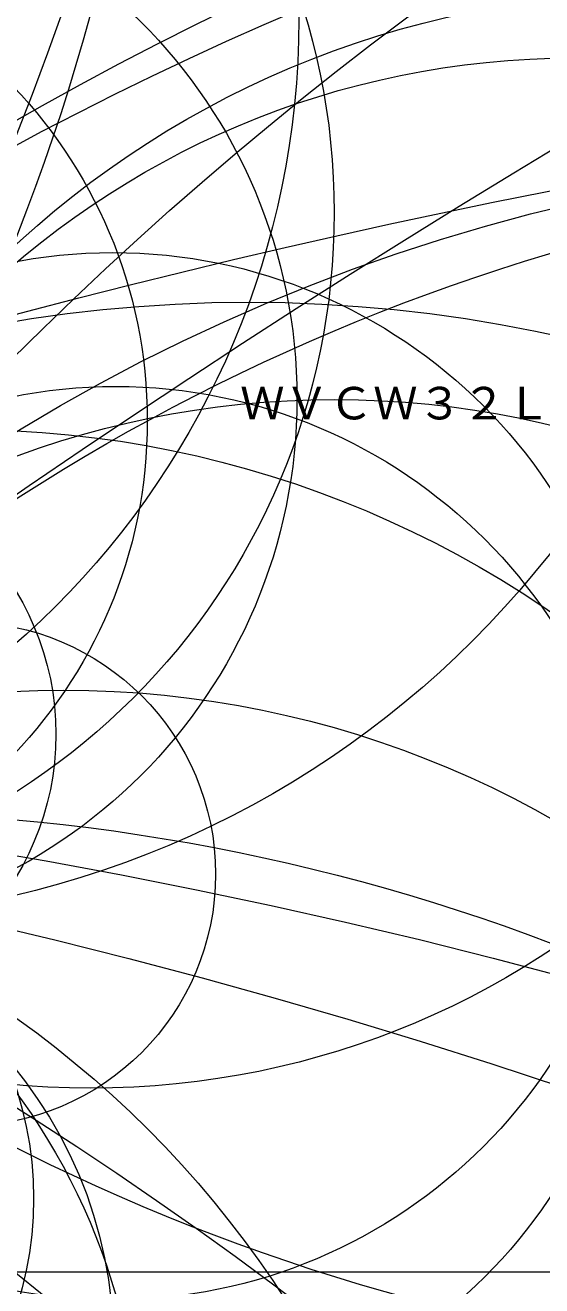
# Model space of a CAD drawing. Units: millimetres, scale not verified. Extents: x -898 to 1924, y -1878 to 988.
# Drawn here: x 36.8 to 60.1, y 7.9 to 64.7 of the extents above; entities that cross this region are included whole.
import ezdxf
from ezdxf.enums import TextEntityAlignment as Align

# ---------------------------------------------------------------- set-up
doc = ezdxf.new("R2010")
doc.units = ezdxf.units.MM
doc.header["$LTSCALE"] = 0.125
doc.layers.add('0-2_WAKU', color=1, linetype='Continuous', lineweight=18)
doc.layers.add('0-5_GAIKEI', color=1, linetype='Continuous', lineweight=18)
doc.layers.add('0-3_TOUROKU', color=7, linetype='Continuous')
doc.styles.add('ＭＳ ゴシック', font='')
doc.styles.get('ＭＳ ゴシック').set_extended_font_data('MS Gothic')

msp = doc.modelspace()

# ---------------------------------------------------------------- linework, layer by layer
at = {"layer": '0-2_WAKU', "color": 4}
msp.add_line((-62.5005, 8.4953), (62.4995, 8.4953), dxfattribs=at)
at = {"layer": '0-5_GAIKEI'}
for centre, radius in [((446.4357, 410.2957), 577.6606), ((846.4288, -155.5891), 851.1642), ((801.054, -754.9372), 1123.0976), ((257.3544, 64.1675), 237.9126), ((239.8369, 61.1723), 220.2408), ((242.1018, -7.5866), 222.4415), ((239.837, -7.1825), 220.2408), ((103.9293, 74.1287), 100.9513), ((307.6278, -352.2665), 479.7883), ((26.4963, 67.461), 43.1281), ((11.6751, 64.989), 37.4676), ((39.7665, 54.365), 37.5977), ((19.7705, 56.2602), 30.9673), ((116.5351, -80.4285), 162.0306), ((108.8968, -75.5939), 153.1131), ((25.0194, 47.8723), 24.0401), ((40.1456, 1.944), 68.8864), ((20.4787, 46.8753), 21.8304), ((65.4847, 23.1883), 42.979), ((-174.651, -321.5882), 386.1663), ((135.6792, -321.3628), 385.9325), ((61.5618, 24.3481), 38.8906), ((80.9616, -26.6102), 85.5058), ((46.8733, -11.9932), 64.2151), ((-40.3117, -37.007), 88.2526), ((50.7566, 6.3246), 41.5081), ((33.9671, -0.3398), 46.8265), ((25.7777, 32.7374), 12.4143), ((34.0195, 26.4278), 11.3704), ((38.5194, -9.8814), 44.6073), ((-27.7127, -245.4941), 276.8347), ((-11.1807, -245.0975), 276.4386), ((28.0103, -62.215), 91.4741), ((13.1363, -0.5077), 28.8603), ((20.8179, 5.1017), 19.9714)]:
    msp.add_circle(centre, radius, dxfattribs=at)
at = {"layer": '0-5_GAIKEI', "color": 7}
for centre, radius in [((139.6736, 134.0764), 162.6469), ((-114.9713, 119.3808), 162.6555), ((78.9195, 98.5384), 94.5413), ((-51.3155, 89.866), 94.3121), ((151.4461, -65.5953), 162.9782), ((-101.8131, -82.0409), 162.7306), ((87.2557, -35.6764), 93.9679), ((40.7597, 30.8425), 23.621), ((40.8924, 24.8971), 23.5255), ((-32.8854, -33.9916), 80.1468), ((-59.9847, -136.744), 180.5074), ((9.7376, -17.6847), 46.1042), ((21.0554, 11.7987), 16.1252)]:
    msp.add_circle(centre, radius, dxfattribs=at)

# ---------------------------------------------------------------- texts
at = {"layer": '0-3_TOUROKU', "style": 'ＭＳ ゴシック'}
msp.add_text('ＷＶＣＷ３２Ｌ', height=1.466, dxfattribs=at).set_placement((46.4994, 46.4953), align=Align.BOTTOM_LEFT)

doc.saveas('drawing.dxf')
